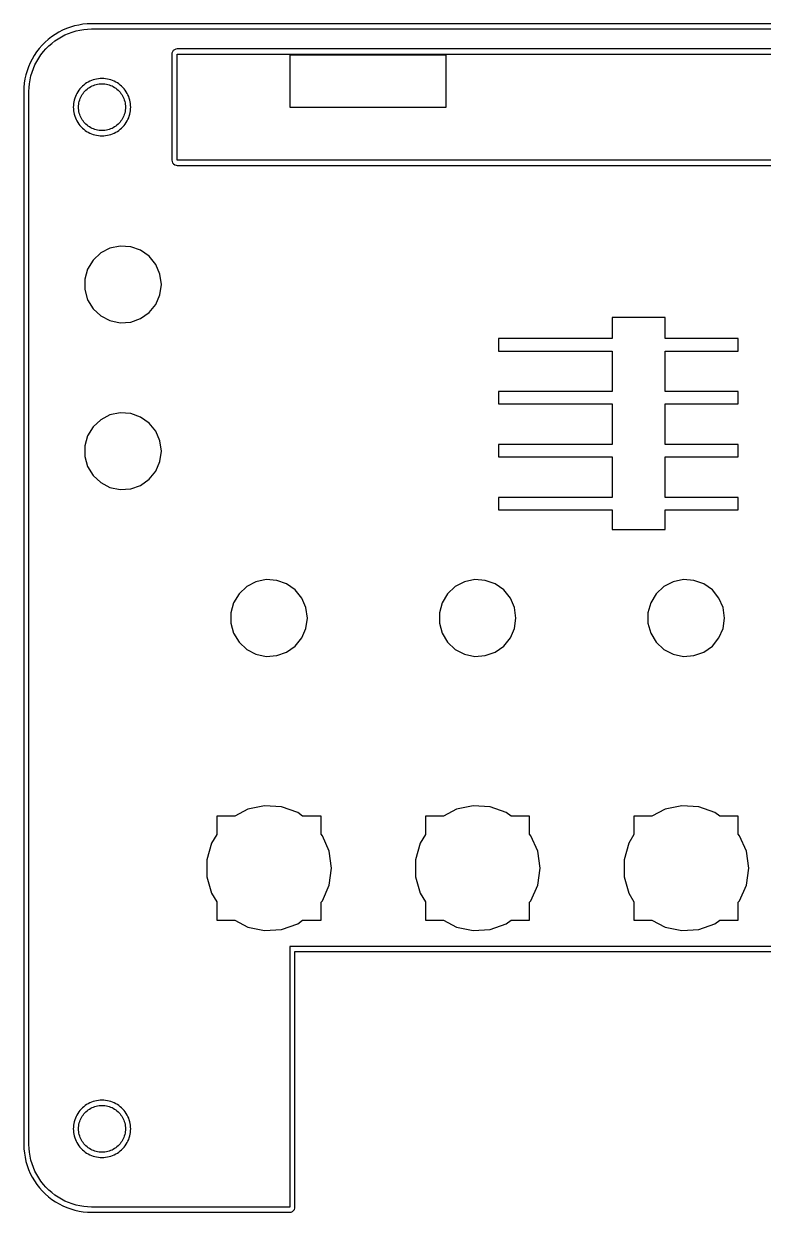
# Model space of a CAD drawing. Header units: metres. Extents: x -42.8 to 27, y -28.5 to 28.5.
# Drawn here: x -42.8 to -7.3, y -28.5 to 28.5 of the extents above; entities that cross this region are included whole.
import ezdxf

# ---------------------------------------------------------------- set-up
doc = ezdxf.new("R2010")
doc.units = ezdxf.units.M

msp = doc.modelspace()

# ---------------------------------------------------------------- linework, layer by layer
for p, q in [((19.5, 28.5), (-39.5079, 28.4999)), ((-41.248, 27.9897), (-41.4166, 27.8746)), ((-41.0725, 28.0941), (-41.248, 27.9897)), ((-40.8908, 28.1872), (-41.0725, 28.0941)), ((-40.9453, 27.8789), (-40.7773, 27.9645)), ((-40.7037, 28.2688), (-40.8908, 28.1872)), ((-40.7773, 27.9645), (-40.6044, 28.0393)), ((-40.5117, 28.3384), (-40.7037, 28.2688)), ((-40.6044, 28.0393), (-40.427, 28.1032)), ((-40.3158, 28.3958), (-40.5117, 28.3384)), ((-40.427, 28.1032), (-40.2461, 28.1557)), ((-40.1167, 28.4408), (-40.3158, 28.3958)), ((-40.2461, 28.1557), (-40.0621, 28.1969)), ((-39.9151, 28.4733), (-40.1167, 28.4408)), ((-40.0621, 28.1969), (-39.876, 28.2263)), ((-39.7119, 28.493), (-39.9151, 28.4733)), ((-39.876, 28.2263), (-39.6884, 28.2441)), ((-39.5079, 28.4999), (-39.7119, 28.493)), ((-39.6884, 28.2441), (-39.5, 28.25)), ((-39.5, 28.25), (19.5, 28.25)), ((-41.8744, 27.469), (-42.0091, 27.3155)), ((-41.7304, 27.6137), (-41.8744, 27.469)), ((-41.5776, 27.7491), (-41.7304, 27.6137)), ((-41.6869, 27.3036), (-41.5536, 27.4369)), ((-41.4166, 27.8746), (-41.5776, 27.7491)), ((-41.5536, 27.4369), (-41.4123, 27.5615)), ((-41.4123, 27.5615), (-41.2634, 27.677)), ((-41.2634, 27.677), (-41.1075, 27.783)), ((-41.1075, 27.783), (-40.9453, 27.8789)), ((-42.3517, 26.8087), (-42.4439, 26.6266)), ((-42.2482, 26.9847), (-42.3517, 26.8087)), ((-42.1338, 27.1539), (-42.2482, 26.9847)), ((-42.0091, 27.3155), (-42.1338, 27.1539)), ((-42.1289, 26.6953), (-42.033, 26.8575)), ((-42.033, 26.8575), (-41.927, 27.0134)), ((-41.927, 27.0134), (-41.8115, 27.1623)), ((-41.8115, 27.1623), (-41.6869, 27.3036)), ((-35.6448, 27.0909), (-35.65, 27.04)), ((-35.65, 27.04), (-35.65, 21.96)), ((-35.622, 27.155), (-35.6448, 27.0909)), ((-35.5827, 27.2106), (-35.622, 27.155)), ((-35.5299, 27.2536), (-35.5827, 27.2106)), ((-35.4674, 27.2807), (-35.5299, 27.2536)), ((-35.4, 27.29), (-35.4674, 27.2807)), ((15.4, 27.29), (-35.4, 27.29)), ((-35.4, 21.96), (-35.4, 27.04)), ((-35.4, 27.04), (15.4, 27.04)), ((-22.5, 27), (-30, 27)), ((-30, 27), (-30, 24.5)), ((-22.5, 24.5), (-22.5, 27)), ((-42.5932, 26.2468), (-42.6497, 26.0506)), ((-42.5245, 26.4391), (-42.5932, 26.2468)), ((-42.4439, 26.6266), (-42.5245, 26.4391)), ((-42.3532, 26.177), (-42.2893, 26.3544)), ((-42.2893, 26.3544), (-42.2145, 26.5273)), ((-42.2145, 26.5273), (-42.1289, 26.6953)), ((-42.6938, 25.8512), (-42.7252, 25.6495)), ((-42.6497, 26.0506), (-42.6938, 25.8512)), ((-42.4763, 25.626), (-42.4469, 25.8121)), ((-42.4469, 25.8121), (-42.4057, 25.9961)), ((-42.4057, 25.9961), (-42.3532, 26.177)), ((-39.7368, 25.6609), (-39.8082, 25.6124)), ((-39.6624, 25.7049), (-39.7368, 25.6609)), ((-39.5854, 25.7441), (-39.6624, 25.7049)), ((-39.5062, 25.7784), (-39.5854, 25.7441)), ((-39.4249, 25.8077), (-39.5062, 25.7784)), ((-39.3419, 25.8318), (-39.4249, 25.8077)), ((-39.2576, 25.8506), (-39.3419, 25.8318)), ((-39.1723, 25.8642), (-39.2576, 25.8506)), ((-39.0863, 25.8723), (-39.1723, 25.8642)), ((-39, 25.875), (-39.0863, 25.8723)), ((-38.9137, 25.8723), (-39, 25.875)), ((-38.8277, 25.8642), (-38.9137, 25.8723)), ((-38.7423, 25.8506), (-38.8277, 25.8642)), ((-38.6581, 25.8318), (-38.7423, 25.8506)), ((-38.5751, 25.8077), (-38.6581, 25.8318)), ((-38.4938, 25.7784), (-38.5751, 25.8077)), ((-38.4146, 25.7441), (-38.4938, 25.7784)), ((-38.3376, 25.7049), (-38.4146, 25.7441)), ((-38.2632, 25.6609), (-38.3376, 25.7049)), ((-38.1918, 25.6124), (-38.2632, 25.6609)), ((-42.744, 25.4462), (-42.75, 25.25)), ((-42.75, 25.25), (-42.7499, -25.2579)), ((-42.7252, 25.6495), (-42.744, 25.4462)), ((-42.5, 25.25), (-42.4941, 25.4384)), ((-42.5, -25.25), (-42.5, 25.25)), ((-42.4941, 25.4384), (-42.4763, 25.626)), ((-40.2441, 25.0854), (-40.2784, 25.0062)), ((-40.2049, 25.1624), (-40.2441, 25.0854)), ((-40.1609, 25.2368), (-40.2049, 25.1624)), ((-40.1124, 25.3082), (-40.1609, 25.2368)), ((-40.0594, 25.3764), (-40.1124, 25.3082)), ((-40.0023, 25.4412), (-40.0594, 25.3764)), ((-39.9412, 25.5023), (-40.0023, 25.4412)), ((-39.9858, 25.0418), (-39.9497, 25.1028)), ((-39.9497, 25.1028), (-39.91, 25.1612)), ((-39.8764, 25.5594), (-39.9412, 25.5023)), ((-39.91, 25.1612), (-39.8667, 25.217)), ((-39.8082, 25.6124), (-39.8764, 25.5594)), ((-39.8667, 25.217), (-39.8199, 25.2701)), ((-39.8199, 25.2701), (-39.7701, 25.3199)), ((-39.7701, 25.3199), (-39.717, 25.3667)), ((-39.717, 25.3667), (-39.6612, 25.41)), ((-39.6612, 25.41), (-39.6028, 25.4497)), ((-39.6028, 25.4497), (-39.5418, 25.4858)), ((-39.5418, 25.4858), (-39.4791, 25.5177)), ((-39.4791, 25.5177), (-39.414, 25.5459)), ((-39.414, 25.5459), (-39.3476, 25.5698)), ((-39.3476, 25.5698), (-39.2797, 25.5896)), ((-39.2797, 25.5896), (-39.2108, 25.6049)), ((-39.2108, 25.6049), (-39.141, 25.616)), ((-39.141, 25.616), (-39.0707, 25.6227)), ((-39.0707, 25.6227), (-39, 25.6249)), ((-39, 25.6249), (-38.9293, 25.6227)), ((-38.9293, 25.6227), (-38.859, 25.616)), ((-38.859, 25.616), (-38.7893, 25.6049)), ((-38.7893, 25.6049), (-38.7202, 25.5895)), ((-38.7202, 25.5895), (-38.6525, 25.5698)), ((-38.6525, 25.5698), (-38.5859, 25.5459)), ((-38.5859, 25.5459), (-38.5209, 25.5177)), ((-38.5209, 25.5177), (-38.4582, 25.4858)), ((-38.4582, 25.4858), (-38.3972, 25.4497)), ((-38.3972, 25.4497), (-38.3388, 25.41)), ((-38.3388, 25.41), (-38.283, 25.3667)), ((-38.283, 25.3667), (-38.2299, 25.3199)), ((-38.2299, 25.3199), (-38.1801, 25.2701)), ((-38.1235, 25.5594), (-38.1918, 25.6124)), ((-38.1801, 25.2701), (-38.1332, 25.217)), ((-38.1332, 25.217), (-38.0899, 25.1612)), ((-38.0587, 25.5023), (-38.1235, 25.5594)), ((-38.0899, 25.1612), (-38.0503, 25.1028)), ((-37.9977, 25.4412), (-38.0587, 25.5023)), ((-38.0503, 25.1028), (-38.0142, 25.0418)), ((-37.9405, 25.3764), (-37.9977, 25.4412)), ((-37.8876, 25.3082), (-37.9405, 25.3764)), ((-37.839, 25.2368), (-37.8876, 25.3082)), ((-37.7951, 25.1624), (-37.839, 25.2368)), ((-37.7559, 25.0854), (-37.7951, 25.1624)), ((-37.7216, 25.0062), (-37.7559, 25.0854)), ((-40.3723, 24.5863), (-40.375, 24.5)), ((-40.3642, 24.6723), (-40.3723, 24.5863)), ((-40.3506, 24.7576), (-40.3642, 24.6723)), ((-40.3318, 24.8419), (-40.3506, 24.7576)), ((-40.3077, 24.9249), (-40.3318, 24.8419)), ((-40.2784, 25.0062), (-40.3077, 24.9249)), ((-40.1249, 24.5), (-40.1227, 24.5707)), ((-40.1227, 24.5707), (-40.116, 24.641)), ((-40.116, 24.641), (-40.1049, 24.7108)), ((-40.1049, 24.7108), (-40.0896, 24.7797)), ((-40.0896, 24.7797), (-40.0698, 24.8476)), ((-40.0698, 24.8476), (-40.0459, 24.914)), ((-40.0459, 24.914), (-40.0177, 24.9791)), ((-40.0177, 24.9791), (-39.9858, 25.0418)), ((-38.0142, 25.0418), (-37.9823, 24.9791)), ((-37.9823, 24.9791), (-37.9541, 24.914)), ((-37.9541, 24.914), (-37.9302, 24.8477)), ((-37.9302, 24.8477), (-37.9104, 24.7796)), ((-37.9104, 24.7796), (-37.8951, 24.7108)), ((-37.8951, 24.7108), (-37.884, 24.641)), ((-37.884, 24.641), (-37.8773, 24.5707)), ((-37.8773, 24.5707), (-37.8751, 24.5)), ((-37.6923, 24.9249), (-37.7216, 25.0062)), ((-37.6682, 24.8419), (-37.6923, 24.9249)), ((-37.6494, 24.7576), (-37.6682, 24.8419)), ((-37.6358, 24.6723), (-37.6494, 24.7576)), ((-37.6277, 24.5863), (-37.6358, 24.6723)), ((-37.625, 24.5), (-37.6277, 24.5863)), ((-40.375, 24.5), (-40.3723, 24.4137)), ((-40.3723, 24.4137), (-40.3642, 24.3277)), ((-40.3642, 24.3277), (-40.3506, 24.2423)), ((-40.3506, 24.2423), (-40.3318, 24.1581)), ((-40.3318, 24.1581), (-40.3077, 24.0751)), ((-40.3077, 24.0751), (-40.2784, 23.9938)), ((-40.2784, 23.9938), (-40.2441, 23.9146)), ((-40.1227, 24.4293), (-40.1249, 24.5)), ((-40.116, 24.359), (-40.1227, 24.4293)), ((-40.1049, 24.2893), (-40.116, 24.359)), ((-40.0895, 24.2202), (-40.1049, 24.2893)), ((-40.0698, 24.1525), (-40.0895, 24.2202)), ((-40.0459, 24.0859), (-40.0698, 24.1525)), ((-40.0177, 24.0209), (-40.0459, 24.0859)), ((-39.9858, 23.9582), (-40.0177, 24.0209)), ((-39.9497, 23.8972), (-39.9858, 23.9582)), ((-38.0142, 23.9582), (-38.0503, 23.8972)), ((-37.9823, 24.0209), (-38.0142, 23.9582)), ((-37.9541, 24.086), (-37.9823, 24.0209)), ((-37.9302, 24.1524), (-37.9541, 24.086)), ((-37.9104, 24.2203), (-37.9302, 24.1524)), ((-37.8951, 24.2892), (-37.9104, 24.2203)), ((-37.884, 24.359), (-37.8951, 24.2892)), ((-37.8773, 24.4293), (-37.884, 24.359)), ((-37.8751, 24.5), (-37.8773, 24.4293)), ((-37.7559, 23.9146), (-37.7216, 23.9938)), ((-37.7216, 23.9938), (-37.6923, 24.0751)), ((-37.6923, 24.0751), (-37.6682, 24.1581)), ((-37.6682, 24.1581), (-37.6494, 24.2423)), ((-37.6494, 24.2423), (-37.6358, 24.3277)), ((-37.6358, 24.3277), (-37.6277, 24.4137)), ((-37.6277, 24.4137), (-37.625, 24.5)), ((-30, 24.5), (-22.5, 24.5)), ((-40.2441, 23.9146), (-40.2049, 23.8376)), ((-40.2049, 23.8376), (-40.1609, 23.7632)), ((-40.1609, 23.7632), (-40.1124, 23.6918)), ((-40.1124, 23.6918), (-40.0594, 23.6235)), ((-40.0594, 23.6235), (-40.0023, 23.5587)), ((-40.0023, 23.5587), (-39.9412, 23.4977)), ((-39.91, 23.8388), (-39.9497, 23.8972)), ((-39.9412, 23.4977), (-39.8764, 23.4405)), ((-39.8667, 23.783), (-39.91, 23.8388)), ((-39.8764, 23.4405), (-39.8082, 23.3876)), ((-39.8199, 23.7299), (-39.8667, 23.783)), ((-39.7701, 23.6801), (-39.8199, 23.7299)), ((-39.8082, 23.3876), (-39.7368, 23.339)), ((-39.717, 23.6332), (-39.7701, 23.6801)), ((-39.6612, 23.5899), (-39.717, 23.6332)), ((-39.6028, 23.5503), (-39.6612, 23.5899)), ((-39.5418, 23.5142), (-39.6028, 23.5503)), ((-39.4791, 23.4823), (-39.5418, 23.5142)), ((-39.414, 23.4541), (-39.4791, 23.4823)), ((-39.3477, 23.4302), (-39.414, 23.4541)), ((-39.2796, 23.4104), (-39.3477, 23.4302)), ((-39.2108, 23.3951), (-39.2796, 23.4104)), ((-39.141, 23.384), (-39.2108, 23.3951)), ((-39.0707, 23.3773), (-39.141, 23.384)), ((-39, 23.3751), (-39.0707, 23.3773)), ((-38.9293, 23.3773), (-39, 23.3751)), ((-38.859, 23.384), (-38.9293, 23.3773)), ((-38.7892, 23.3951), (-38.859, 23.384)), ((-38.7203, 23.4104), (-38.7892, 23.3951)), ((-38.6524, 23.4302), (-38.7203, 23.4104)), ((-38.586, 23.4541), (-38.6524, 23.4302)), ((-38.5209, 23.4823), (-38.586, 23.4541)), ((-38.4582, 23.5142), (-38.5209, 23.4823)), ((-38.3972, 23.5503), (-38.4582, 23.5142)), ((-38.3388, 23.5899), (-38.3972, 23.5503)), ((-38.283, 23.6332), (-38.3388, 23.5899)), ((-38.2299, 23.6801), (-38.283, 23.6332)), ((-38.2632, 23.339), (-38.1918, 23.3876)), ((-38.1801, 23.7299), (-38.2299, 23.6801)), ((-38.1918, 23.3876), (-38.1235, 23.4405)), ((-38.1332, 23.783), (-38.1801, 23.7299)), ((-38.0899, 23.8388), (-38.1332, 23.783)), ((-38.1235, 23.4405), (-38.0587, 23.4977)), ((-38.0503, 23.8972), (-38.0899, 23.8388)), ((-38.0587, 23.4977), (-37.9977, 23.5587)), ((-37.9977, 23.5587), (-37.9405, 23.6235)), ((-37.9405, 23.6235), (-37.8876, 23.6918)), ((-37.8876, 23.6918), (-37.839, 23.7632)), ((-37.839, 23.7632), (-37.7951, 23.8376)), ((-37.7951, 23.8376), (-37.7559, 23.9146)), ((-39.7368, 23.339), (-39.6624, 23.2951)), ((-39.6624, 23.2951), (-39.5854, 23.2559)), ((-39.5854, 23.2559), (-39.5062, 23.2216)), ((-39.5062, 23.2216), (-39.4249, 23.1923)), ((-39.4249, 23.1923), (-39.3419, 23.1682)), ((-39.3419, 23.1682), (-39.2576, 23.1494)), ((-39.2576, 23.1494), (-39.1723, 23.1358)), ((-39.1723, 23.1358), (-39.0863, 23.1277)), ((-39.0863, 23.1277), (-39, 23.125)), ((-39, 23.125), (-38.9137, 23.1277)), ((-38.9137, 23.1277), (-38.8277, 23.1358)), ((-38.8277, 23.1358), (-38.7423, 23.1494)), ((-38.7423, 23.1494), (-38.6581, 23.1682)), ((-38.6581, 23.1682), (-38.5751, 23.1923)), ((-38.5751, 23.1923), (-38.4938, 23.2216)), ((-38.4938, 23.2216), (-38.4146, 23.2559)), ((-38.4146, 23.2559), (-38.3376, 23.2951)), ((-38.3376, 23.2951), (-38.2632, 23.339)), ((-35.65, 21.96), (-35.6407, 21.8925)), ((-35.6407, 21.8925), (-35.6136, 21.8301)), ((-35.6136, 21.8301), (-35.5706, 21.7773)), ((-35.5706, 21.7773), (-35.515, 21.738)), ((-35.515, 21.738), (-35.4509, 21.7152)), ((-35.4509, 21.7152), (-35.4, 21.71)), ((15.4, 21.96), (-35.4, 21.96)), ((-35.4, 21.71), (15.4, 21.71)), ((-38.6178, 17.7385), (-39.064, 17.5073)), ((-38.1259, 17.8407), (-38.6178, 17.7385)), ((-37.6246, 17.8064), (-38.1259, 17.8407)), ((-37.1512, 17.6381), (-37.6246, 17.8064)), ((-39.4312, 17.1644), (-39.6922, 16.735)), ((-39.064, 17.5073), (-39.4312, 17.1644)), ((-36.7407, 17.3484), (-37.1512, 17.6381)), ((-36.4236, 16.9586), (-36.7407, 17.3484)), ((-39.6922, 16.735), (-39.8278, 16.2512)), ((-36.2234, 16.4978), (-36.4236, 16.9586)), ((-39.8278, 16.2512), (-39.8278, 15.7488)), ((-36.155, 16), (-36.2234, 16.4978)), ((-36.2234, 15.5022), (-36.155, 16)), ((-39.8278, 15.7488), (-39.6922, 15.2649)), ((-36.4236, 15.0414), (-36.2234, 15.5022)), ((-39.6922, 15.2649), (-39.4312, 14.8356)), ((-39.4312, 14.8356), (-39.064, 14.4927)), ((-36.7407, 14.6516), (-36.4236, 15.0414)), ((-39.064, 14.4927), (-38.6178, 14.2615)), ((-38.6178, 14.2615), (-38.1259, 14.1593)), ((-37.6246, 14.1936), (-37.1512, 14.3618)), ((-37.1512, 14.3618), (-36.7407, 14.6516)), ((-12, 14.41), (-14.54, 14.41)), ((-14.54, 14.41), (-14.54, 13.405)), ((-12, 13.405), (-12, 14.41)), ((-38.1259, 14.1593), (-37.6246, 14.1936)), ((-14.54, 13.405), (-20, 13.405)), ((-20, 13.405), (-20, 12.805)), ((-8.5, 13.405), (-12, 13.405)), ((-8.5, 12.805), (-8.5, 13.405)), ((-20, 12.805), (-14.54, 12.805)), ((-14.54, 12.805), (-14.54, 10.865)), ((-12, 10.865), (-12, 12.805)), ((-12, 12.805), (-8.5, 12.805)), ((-14.54, 10.865), (-20, 10.865)), ((-20, 10.865), (-20, 10.265)), ((-8.5, 10.865), (-12, 10.865)), ((-8.5, 10.265), (-8.5, 10.865)), ((-20, 10.265), (-14.54, 10.265)), ((-14.54, 10.265), (-14.54, 8.325)), ((-12, 8.325), (-12, 10.265)), ((-12, 10.265), (-8.5, 10.265)), ((-38.6178, 9.73846), (-39.064, 9.50731)), ((-38.1259, 9.8407), (-38.6178, 9.73846)), ((-37.6246, 9.8064), (-38.1259, 9.8407)), ((-37.1512, 9.63814), (-37.6246, 9.8064)), ((-39.4312, 9.16435), (-39.6922, 8.73505)), ((-39.064, 9.50731), (-39.4312, 9.16435)), ((-36.7407, 9.34839), (-37.1512, 9.63814)), ((-36.4236, 8.95862), (-36.7407, 9.34839)), ((-39.6922, 8.73505), (-39.8278, 8.25122)), ((-36.2234, 8.49777), (-36.4236, 8.95862)), ((-39.8278, 8.25122), (-39.8278, 7.74876)), ((-36.155, 8), (-36.2234, 8.49777)), ((-36.2234, 7.50221), (-36.155, 8)), ((-14.54, 8.325), (-20, 8.325)), ((-20, 8.325), (-20, 7.72499)), ((-8.5, 8.325), (-12, 8.325)), ((-8.5, 7.72499), (-8.5, 8.325)), ((-39.8278, 7.74876), (-39.6922, 7.26494)), ((-36.4236, 7.04137), (-36.2234, 7.50221)), ((-20, 7.72499), (-14.54, 7.72499)), ((-14.54, 7.72499), (-14.54, 5.78499)), ((-12, 5.78499), (-12, 7.72499)), ((-12, 7.72499), (-8.5, 7.72499)), ((-39.6922, 7.26494), (-39.4312, 6.83563)), ((-36.7407, 6.6516), (-36.4236, 7.04137)), ((-39.4312, 6.83563), (-39.064, 6.49269)), ((-39.064, 6.49269), (-38.6178, 6.26152)), ((-37.6246, 6.19359), (-37.1512, 6.36185)), ((-37.1512, 6.36185), (-36.7407, 6.6516)), ((-38.6178, 6.26152), (-38.1259, 6.1593)), ((-38.1259, 6.1593), (-37.6246, 6.19359)), ((-14.54, 5.78499), (-20, 5.78499)), ((-20, 5.78499), (-20, 5.185)), ((-8.5, 5.78499), (-12, 5.78499)), ((-8.5, 5.185), (-8.5, 5.78499)), ((-20, 5.185), (-14.54, 5.185)), ((-14.54, 5.185), (-14.54, 4.25)), ((-12, 5.185), (-8.5, 5.185)), ((-12, 4.25), (-12, 5.185)), ((-14.54, 4.25), (-12, 4.25)), ((-31.6178, 1.73846), (-32.064, 1.50731)), ((-31.1259, 1.8407), (-31.6178, 1.73846)), ((-30.6246, 1.8064), (-31.1259, 1.8407)), ((-30.1512, 1.63814), (-30.6246, 1.8064)), ((-21.6178, 1.73846), (-22.064, 1.50731)), ((-21.1259, 1.8407), (-21.6178, 1.73846)), ((-20.6246, 1.8064), (-21.1259, 1.8407)), ((-20.1512, 1.63814), (-20.6246, 1.8064)), ((-11.6178, 1.73846), (-12.064, 1.50731)), ((-11.1259, 1.8407), (-11.6178, 1.73846)), ((-10.6246, 1.8064), (-11.1259, 1.8407)), ((-10.1512, 1.63814), (-10.6246, 1.8064)), ((-32.4312, 1.16435), (-32.6922, 0.73505)), ((-32.064, 1.50731), (-32.4312, 1.16435)), ((-29.7407, 1.34839), (-30.1512, 1.63814)), ((-29.4236, 0.95862), (-29.7407, 1.34839)), ((-22.4312, 1.16435), (-22.6922, 0.73505)), ((-22.064, 1.50731), (-22.4312, 1.16435)), ((-19.7407, 1.34839), (-20.1512, 1.63814)), ((-19.4236, 0.95862), (-19.7407, 1.34839)), ((-12.4312, 1.16435), (-12.6922, 0.73505)), ((-12.064, 1.50731), (-12.4312, 1.16435)), ((-9.74068, 1.34839), (-10.1512, 1.63814)), ((-9.42358, 0.95862), (-9.74068, 1.34839)), ((-32.6922, 0.73505), (-32.8278, 0.25122)), ((-29.2234, 0.49777), (-29.4236, 0.95862)), ((-22.6922, 0.73505), (-22.8278, 0.25122)), ((-19.2234, 0.49777), (-19.4236, 0.95862)), ((-12.6922, 0.73505), (-12.8278, 0.25122)), ((-9.2234, 0.49777), (-9.42358, 0.95862)), ((-32.8278, 0.25122), (-32.8278, -0.25122)), ((-29.155, 0), (-29.2234, 0.49777)), ((-29.2234, -0.49777), (-29.155, 0)), ((-22.8278, 0.25122), (-22.8278, -0.25122)), ((-19.155, 0), (-19.2234, 0.49777)), ((-19.2234, -0.49777), (-19.155, 0)), ((-12.8278, 0.25122), (-12.8278, -0.25122)), ((-9.155, 0), (-9.2234, 0.49777)), ((-9.2234, -0.49777), (-9.155, 0)), ((-32.8278, -0.25122), (-32.6922, -0.73505)), ((-29.4236, -0.95862), (-29.2234, -0.49777)), ((-22.8278, -0.25122), (-22.6922, -0.73505)), ((-19.4236, -0.95862), (-19.2234, -0.49777)), ((-12.8278, -0.25122), (-12.6922, -0.73505)), ((-9.42358, -0.95862), (-9.2234, -0.49777)), ((-32.6922, -0.73505), (-32.4312, -1.16435)), ((-29.7407, -1.34839), (-29.4236, -0.95862)), ((-22.6922, -0.73505), (-22.4312, -1.16435)), ((-19.7407, -1.34839), (-19.4236, -0.95862)), ((-12.6922, -0.73505), (-12.4312, -1.16435)), ((-9.74068, -1.34839), (-9.42358, -0.95862)), ((-32.4312, -1.16435), (-32.064, -1.50731)), ((-32.064, -1.50731), (-31.6178, -1.73846)), ((-30.6246, -1.8064), (-30.1512, -1.63814)), ((-30.1512, -1.63814), (-29.7407, -1.34839)), ((-22.4312, -1.16435), (-22.064, -1.50731)), ((-22.064, -1.50731), (-21.6178, -1.73846)), ((-20.6246, -1.8064), (-20.1512, -1.63814)), ((-20.1512, -1.63814), (-19.7407, -1.34839)), ((-12.4312, -1.16435), (-12.064, -1.50731)), ((-12.064, -1.50731), (-11.6178, -1.73846)), ((-10.6246, -1.8064), (-10.1512, -1.63814)), ((-10.1512, -1.63814), (-9.74068, -1.34839)), ((-31.6178, -1.73846), (-31.1259, -1.8407)), ((-31.1259, -1.8407), (-30.6246, -1.8064)), ((-21.6178, -1.73846), (-21.1259, -1.8407)), ((-21.1259, -1.8407), (-20.6246, -1.8064)), ((-11.6178, -1.73846), (-11.1259, -1.8407)), ((-11.1259, -1.8407), (-10.6246, -1.8064)), ((-31.2047, -9.00699), (-32.0046, -9.1732)), ((-30.3896, -9.06274), (-31.2047, -9.00699)), ((-29.6198, -9.33633), (-30.3896, -9.06274)), ((-21.2047, -9.00699), (-22.0046, -9.1732)), ((-20.3896, -9.06274), (-21.2047, -9.00699)), ((-19.6198, -9.33633), (-20.3896, -9.06274)), ((-11.2047, -9.00699), (-12.0046, -9.1732)), ((-10.3896, -9.06274), (-11.2047, -9.00699)), ((-9.6198, -9.33633), (-10.3896, -9.06274)), ((-32.6353, -9.5), (-33.5, -9.5)), ((-33.5, -9.5), (-33.5, -10.391)), ((-32.0046, -9.1732), (-32.6353, -9.5)), ((-29.3879, -9.5), (-29.6198, -9.33633)), ((-28.5, -9.5), (-29.3879, -9.5)), ((-28.5, -10.3635), (-28.5, -9.5)), ((-22.6353, -9.5), (-23.5, -9.5)), ((-23.5, -9.5), (-23.5, -10.391)), ((-22.0046, -9.1732), (-22.6353, -9.5)), ((-19.3879, -9.5), (-19.6198, -9.33633)), ((-18.5, -9.5), (-19.3879, -9.5)), ((-18.5, -10.3635), (-18.5, -9.5)), ((-12.6353, -9.5), (-13.5, -9.5)), ((-13.5, -9.5), (-13.5, -10.391)), ((-12.0046, -9.1732), (-12.6353, -9.5)), ((-9.38794, -9.5), (-9.6198, -9.33633)), ((-8.5, -9.5), (-9.38794, -9.5)), ((-8.5, -10.3635), (-8.5, -9.5)), ((-33.7516, -10.8048), (-33.972, -11.5915)), ((-33.5, -10.391), (-33.7516, -10.8048)), ((-28.4367, -10.4412), (-28.5, -10.3635)), ((-28.1112, -11.1906), (-28.4367, -10.4412)), ((-23.7516, -10.8048), (-23.972, -11.5915)), ((-23.5, -10.391), (-23.7516, -10.8048)), ((-18.4367, -10.4412), (-18.5, -10.3635)), ((-18.1112, -11.1906), (-18.4367, -10.4412)), ((-13.7516, -10.8048), (-13.972, -11.5915)), ((-13.5, -10.391), (-13.7516, -10.8048)), ((-8.43674, -10.4412), (-8.5, -10.3635)), ((-8.11124, -11.1906), (-8.43674, -10.4412)), ((-28, -12), (-28.1112, -11.1906)), ((-18, -12), (-18.1112, -11.1906)), ((-8, -12), (-8.11124, -11.1906)), ((-33.972, -11.5915), (-33.972, -12.4085)), ((-23.972, -11.5915), (-23.972, -12.4085)), ((-13.972, -11.5915), (-13.972, -12.4085)), ((-33.972, -12.4085), (-33.7516, -13.1952)), ((-28.1112, -12.8094), (-28, -12)), ((-23.972, -12.4085), (-23.7516, -13.1952)), ((-18.1112, -12.8094), (-18, -12)), ((-13.972, -12.4085), (-13.7516, -13.1952)), ((-8.11124, -12.8094), (-8, -12)), ((-28.4367, -13.5587), (-28.1112, -12.8094)), ((-18.4367, -13.5587), (-18.1112, -12.8094)), ((-8.43674, -13.5587), (-8.11124, -12.8094)), ((-33.7516, -13.1952), (-33.5, -13.609)), ((-33.5, -13.609), (-33.5, -14.5)), ((-28.5, -13.6365), (-28.4367, -13.5587)), ((-28.5, -14.5), (-28.5, -13.6365)), ((-23.7516, -13.1952), (-23.5, -13.609)), ((-23.5, -13.609), (-23.5, -14.5)), ((-18.5, -13.6365), (-18.4367, -13.5587)), ((-18.5, -14.5), (-18.5, -13.6365)), ((-13.7516, -13.1952), (-13.5, -13.609)), ((-13.5, -13.609), (-13.5, -14.5)), ((-8.5, -13.6365), (-8.43674, -13.5587)), ((-8.5, -14.5), (-8.5, -13.6365)), ((-33.5, -14.5), (-32.6353, -14.5)), ((-32.6353, -14.5), (-32.0046, -14.8268)), ((-30.3896, -14.9372), (-29.6198, -14.6637)), ((-29.6198, -14.6637), (-29.388, -14.5)), ((-29.388, -14.5), (-28.5, -14.5)), ((-23.5, -14.5), (-22.6353, -14.5)), ((-22.6353, -14.5), (-22.0046, -14.8268)), ((-20.3896, -14.9372), (-19.6198, -14.6637)), ((-19.6198, -14.6637), (-19.388, -14.5)), ((-19.388, -14.5), (-18.5, -14.5)), ((-13.5, -14.5), (-12.6353, -14.5)), ((-12.6353, -14.5), (-12.0046, -14.8268)), ((-10.3896, -14.9372), (-9.6198, -14.6637)), ((-9.6198, -14.6637), (-9.38795, -14.5)), ((-9.38795, -14.5), (-8.5, -14.5)), ((-32.0046, -14.8268), (-31.2047, -14.993)), ((-31.2047, -14.993), (-30.3896, -14.9372)), ((-22.0046, -14.8268), (-21.2047, -14.993)), ((-21.2047, -14.993), (-20.3896, -14.9372)), ((-12.0046, -14.8268), (-11.2047, -14.993)), ((-11.2047, -14.993), (-10.3896, -14.9372)), ((-1, -15.75), (-30, -15.75)), ((-30, -15.75), (-30, -28.25)), ((-29.75, -28.25), (-29.75, -16)), ((-29.75, -16), (-1.25, -16)), ((-39.7368, -23.339), (-39.8082, -23.3876)), ((-39.6624, -23.2951), (-39.7368, -23.339)), ((-39.5854, -23.2559), (-39.6624, -23.2951)), ((-39.5062, -23.2216), (-39.5854, -23.2559)), ((-39.4249, -23.1923), (-39.5062, -23.2216)), ((-39.3419, -23.1682), (-39.4249, -23.1923)), ((-39.2576, -23.1494), (-39.3419, -23.1682)), ((-39.1723, -23.1358), (-39.2576, -23.1494)), ((-39.0863, -23.1277), (-39.1723, -23.1358)), ((-39, -23.125), (-39.0863, -23.1277)), ((-38.9137, -23.1277), (-39, -23.125)), ((-38.8277, -23.1358), (-38.9137, -23.1277)), ((-38.7423, -23.1494), (-38.8277, -23.1358)), ((-38.6581, -23.1682), (-38.7423, -23.1494)), ((-38.5751, -23.1923), (-38.6581, -23.1682)), ((-38.4938, -23.2216), (-38.5751, -23.1923)), ((-38.4146, -23.2559), (-38.4938, -23.2216)), ((-38.3376, -23.2951), (-38.4146, -23.2559)), ((-38.2632, -23.339), (-38.3376, -23.2951)), ((-38.1918, -23.3876), (-38.2632, -23.339)), ((-40.2441, -23.9146), (-40.2784, -23.9938)), ((-40.2049, -23.8376), (-40.2441, -23.9146)), ((-40.1609, -23.7632), (-40.2049, -23.8376)), ((-40.1124, -23.6918), (-40.1609, -23.7632)), ((-40.0594, -23.6235), (-40.1124, -23.6918)), ((-40.0023, -23.5587), (-40.0594, -23.6235)), ((-39.9412, -23.4977), (-40.0023, -23.5587)), ((-39.9858, -23.9582), (-39.9497, -23.8972)), ((-39.9497, -23.8972), (-39.91, -23.8388)), ((-39.8764, -23.4405), (-39.9412, -23.4977)), ((-39.91, -23.8388), (-39.8667, -23.783)), ((-39.8082, -23.3876), (-39.8764, -23.4405)), ((-39.8667, -23.783), (-39.8199, -23.7299)), ((-39.8199, -23.7299), (-39.7701, -23.6801)), ((-39.7701, -23.6801), (-39.717, -23.6332)), ((-39.717, -23.6332), (-39.6612, -23.5899)), ((-39.6612, -23.5899), (-39.6028, -23.5503)), ((-39.6028, -23.5503), (-39.5418, -23.5142)), ((-39.5418, -23.5142), (-39.4791, -23.4823)), ((-39.4791, -23.4823), (-39.414, -23.4541)), ((-39.414, -23.4541), (-39.3477, -23.4302)), ((-39.3477, -23.4302), (-39.2796, -23.4104)), ((-39.2796, -23.4104), (-39.2108, -23.3951)), ((-39.2108, -23.3951), (-39.141, -23.384)), ((-39.141, -23.384), (-39.0707, -23.3773)), ((-39.0707, -23.3773), (-39, -23.3751)), ((-39, -23.3751), (-38.9293, -23.3773)), ((-38.9293, -23.3773), (-38.859, -23.384)), ((-38.859, -23.384), (-38.7892, -23.3951)), ((-38.7892, -23.3951), (-38.7203, -23.4104)), ((-38.7203, -23.4104), (-38.6524, -23.4302)), ((-38.6524, -23.4302), (-38.586, -23.4541)), ((-38.586, -23.4541), (-38.5209, -23.4823)), ((-38.5209, -23.4823), (-38.4582, -23.5142)), ((-38.4582, -23.5142), (-38.3972, -23.5503)), ((-38.3972, -23.5503), (-38.3388, -23.5899)), ((-38.3388, -23.5899), (-38.283, -23.6332)), ((-38.283, -23.6332), (-38.2299, -23.6801)), ((-38.2299, -23.6801), (-38.1801, -23.7299)), ((-38.1235, -23.4405), (-38.1918, -23.3876)), ((-38.1801, -23.7299), (-38.1332, -23.783)), ((-38.1332, -23.783), (-38.0899, -23.8388)), ((-38.0587, -23.4977), (-38.1235, -23.4405)), ((-38.0899, -23.8388), (-38.0503, -23.8972)), ((-37.9977, -23.5587), (-38.0587, -23.4977)), ((-38.0503, -23.8972), (-38.0142, -23.9582)), ((-37.9405, -23.6235), (-37.9977, -23.5587)), ((-37.8876, -23.6918), (-37.9405, -23.6235)), ((-37.839, -23.7632), (-37.8876, -23.6918)), ((-37.7951, -23.8376), (-37.839, -23.7632)), ((-37.7559, -23.9146), (-37.7951, -23.8376)), ((-37.7216, -23.9938), (-37.7559, -23.9146)), ((-40.3723, -24.4137), (-40.375, -24.5)), ((-40.375, -24.5), (-40.3723, -24.5863)), ((-40.3642, -24.3277), (-40.3723, -24.4137)), ((-40.3506, -24.2423), (-40.3642, -24.3277)), ((-40.3318, -24.1581), (-40.3506, -24.2423)), ((-40.3077, -24.0751), (-40.3318, -24.1581)), ((-40.2784, -23.9938), (-40.3077, -24.0751)), ((-40.1249, -24.5), (-40.1227, -24.4293)), ((-40.1227, -24.5707), (-40.1249, -24.5)), ((-40.1227, -24.4293), (-40.116, -24.359)), ((-40.116, -24.359), (-40.1049, -24.2893)), ((-40.1049, -24.2893), (-40.0895, -24.2202)), ((-40.0895, -24.2202), (-40.0698, -24.1525)), ((-40.0698, -24.1525), (-40.0459, -24.0859)), ((-40.0459, -24.0859), (-40.0177, -24.0209)), ((-40.0177, -24.0209), (-39.9858, -23.9582)), ((-38.0142, -23.9582), (-37.9823, -24.0209)), ((-37.9823, -24.0209), (-37.9541, -24.086)), ((-37.9541, -24.086), (-37.9302, -24.1524)), ((-37.9302, -24.1524), (-37.9104, -24.2203)), ((-37.9104, -24.2203), (-37.8951, -24.2892)), ((-37.8951, -24.2892), (-37.884, -24.359)), ((-37.884, -24.359), (-37.8773, -24.4293)), ((-37.8773, -24.4293), (-37.8751, -24.5)), ((-37.8751, -24.5), (-37.8773, -24.5707)), ((-37.6923, -24.0751), (-37.7216, -23.9938)), ((-37.6682, -24.1581), (-37.6923, -24.0751)), ((-37.6494, -24.2423), (-37.6682, -24.1581)), ((-37.6358, -24.3277), (-37.6494, -24.2423)), ((-37.6277, -24.4137), (-37.6358, -24.3277)), ((-37.625, -24.5), (-37.6277, -24.4137)), ((-37.6277, -24.5863), (-37.625, -24.5)), ((-40.3723, -24.5863), (-40.3642, -24.6723)), ((-40.3642, -24.6723), (-40.3506, -24.7576)), ((-40.3506, -24.7576), (-40.3318, -24.8419)), ((-40.3318, -24.8419), (-40.3077, -24.9249)), ((-40.3077, -24.9249), (-40.2784, -25.0062)), ((-40.2784, -25.0062), (-40.2441, -25.0854)), ((-40.116, -24.641), (-40.1227, -24.5707)), ((-40.1049, -24.7108), (-40.116, -24.641)), ((-40.0896, -24.7797), (-40.1049, -24.7108)), ((-40.0698, -24.8476), (-40.0896, -24.7797)), ((-40.0459, -24.914), (-40.0698, -24.8476)), ((-40.0177, -24.9791), (-40.0459, -24.914)), ((-39.9858, -25.0418), (-40.0177, -24.9791)), ((-39.9497, -25.1028), (-39.9858, -25.0418)), ((-38.0142, -25.0418), (-38.0503, -25.1028)), ((-37.9823, -24.9791), (-38.0142, -25.0418)), ((-37.9541, -24.914), (-37.9823, -24.9791)), ((-37.9302, -24.8477), (-37.9541, -24.914)), ((-37.9104, -24.7796), (-37.9302, -24.8477)), ((-37.8951, -24.7108), (-37.9104, -24.7796)), ((-37.884, -24.641), (-37.8951, -24.7108)), ((-37.8773, -24.5707), (-37.884, -24.641)), ((-37.7559, -25.0854), (-37.7216, -25.0062)), ((-37.7216, -25.0062), (-37.6923, -24.9249)), ((-37.6923, -24.9249), (-37.6682, -24.8419)), ((-37.6682, -24.8419), (-37.6494, -24.7576)), ((-37.6494, -24.7576), (-37.6358, -24.6723)), ((-37.6358, -24.6723), (-37.6277, -24.5863)), ((-42.7499, -25.2579), (-42.743, -25.4619)), ((-42.743, -25.4619), (-42.7233, -25.6651)), ((-42.4941, -25.4384), (-42.5, -25.25)), ((-42.4763, -25.626), (-42.4941, -25.4384)), ((-42.4469, -25.8121), (-42.4763, -25.626)), ((-40.2441, -25.0854), (-40.2049, -25.1624)), ((-40.2049, -25.1624), (-40.1609, -25.2368)), ((-40.1609, -25.2368), (-40.1124, -25.3082)), ((-40.1124, -25.3082), (-40.0594, -25.3764)), ((-40.0594, -25.3764), (-40.0023, -25.4412)), ((-40.0023, -25.4412), (-39.9412, -25.5023)), ((-39.91, -25.1612), (-39.9497, -25.1028)), ((-39.9412, -25.5023), (-39.8764, -25.5594)), ((-39.8667, -25.217), (-39.91, -25.1612)), ((-39.8764, -25.5594), (-39.8082, -25.6124)), ((-39.8199, -25.2701), (-39.8667, -25.217)), ((-39.7701, -25.3199), (-39.8199, -25.2701)), ((-39.8082, -25.6124), (-39.7368, -25.6609)), ((-39.717, -25.3667), (-39.7701, -25.3199)), ((-39.6612, -25.41), (-39.717, -25.3667)), ((-39.6028, -25.4497), (-39.6612, -25.41)), ((-39.5418, -25.4858), (-39.6028, -25.4497)), ((-39.4791, -25.5177), (-39.5418, -25.4858)), ((-39.414, -25.5459), (-39.4791, -25.5177)), ((-39.3476, -25.5698), (-39.414, -25.5459)), ((-39.2797, -25.5896), (-39.3476, -25.5698)), ((-39.2108, -25.6049), (-39.2797, -25.5896)), ((-39.141, -25.616), (-39.2108, -25.6049)), ((-39.0707, -25.6227), (-39.141, -25.616)), ((-39, -25.6249), (-39.0707, -25.6227)), ((-38.9293, -25.6227), (-39, -25.6249)), ((-38.859, -25.616), (-38.9293, -25.6227)), ((-38.7893, -25.6049), (-38.859, -25.616)), ((-38.7202, -25.5895), (-38.7893, -25.6049)), ((-38.6525, -25.5698), (-38.7202, -25.5895)), ((-38.5859, -25.5459), (-38.6525, -25.5698)), ((-38.5209, -25.5177), (-38.5859, -25.5459)), ((-38.4582, -25.4858), (-38.5209, -25.5177)), ((-38.3972, -25.4497), (-38.4582, -25.4858)), ((-38.3388, -25.41), (-38.3972, -25.4497)), ((-38.283, -25.3667), (-38.3388, -25.41)), ((-38.2299, -25.3199), (-38.283, -25.3667)), ((-38.2632, -25.6609), (-38.1918, -25.6124)), ((-38.1801, -25.2701), (-38.2299, -25.3199)), ((-38.1918, -25.6124), (-38.1235, -25.5594)), ((-38.1332, -25.217), (-38.1801, -25.2701)), ((-38.0899, -25.1612), (-38.1332, -25.217)), ((-38.1235, -25.5594), (-38.0587, -25.5023)), ((-38.0503, -25.1028), (-38.0899, -25.1612)), ((-38.0587, -25.5023), (-37.9977, -25.4412)), ((-37.9977, -25.4412), (-37.9405, -25.3764)), ((-37.9405, -25.3764), (-37.8876, -25.3082)), ((-37.8876, -25.3082), (-37.839, -25.2368)), ((-37.839, -25.2368), (-37.7951, -25.1624)), ((-37.7951, -25.1624), (-37.7559, -25.0854)), ((-42.7233, -25.6651), (-42.6908, -25.8667)), ((-42.6908, -25.8667), (-42.6458, -26.0658)), ((-42.6458, -26.0658), (-42.5884, -26.2617)), ((-42.4057, -25.9961), (-42.4469, -25.8121)), ((-42.3532, -26.177), (-42.4057, -25.9961)), ((-42.2893, -26.3544), (-42.3532, -26.177)), ((-39.7368, -25.6609), (-39.6624, -25.7049)), ((-39.6624, -25.7049), (-39.5854, -25.7441)), ((-39.5854, -25.7441), (-39.5062, -25.7784)), ((-39.5062, -25.7784), (-39.4249, -25.8077)), ((-39.4249, -25.8077), (-39.3419, -25.8318)), ((-39.3419, -25.8318), (-39.2576, -25.8506)), ((-39.2576, -25.8506), (-39.1723, -25.8642)), ((-39.1723, -25.8642), (-39.0863, -25.8723)), ((-39.0863, -25.8723), (-39, -25.875)), ((-39, -25.875), (-38.9137, -25.8723)), ((-38.9137, -25.8723), (-38.8277, -25.8642)), ((-38.8277, -25.8642), (-38.7423, -25.8506)), ((-38.7423, -25.8506), (-38.6581, -25.8318)), ((-38.6581, -25.8318), (-38.5751, -25.8077)), ((-38.5751, -25.8077), (-38.4938, -25.7784)), ((-38.4938, -25.7784), (-38.4146, -25.7441)), ((-38.4146, -25.7441), (-38.3376, -25.7049)), ((-38.3376, -25.7049), (-38.2632, -25.6609)), ((-42.5884, -26.2617), (-42.5188, -26.4537)), ((-42.5188, -26.4537), (-42.4372, -26.6408)), ((-42.4372, -26.6408), (-42.3441, -26.8225)), ((-42.2145, -26.5273), (-42.2893, -26.3544)), ((-42.1289, -26.6953), (-42.2145, -26.5273)), ((-42.033, -26.8575), (-42.1289, -26.6953)), ((-42.3441, -26.8225), (-42.2397, -26.998)), ((-42.2397, -26.998), (-42.1246, -27.1666)), ((-42.1246, -27.1666), (-41.9991, -27.3276)), ((-41.927, -27.0134), (-42.033, -26.8575)), ((-41.9991, -27.3276), (-41.8637, -27.4804)), ((-41.8115, -27.1623), (-41.927, -27.0134)), ((-41.6869, -27.3036), (-41.8115, -27.1623)), ((-41.5536, -27.4369), (-41.6869, -27.3036)), ((-41.8637, -27.4804), (-41.719, -27.6244)), ((-41.719, -27.6244), (-41.5655, -27.7591)), ((-41.5655, -27.7591), (-41.4039, -27.8838)), ((-41.4123, -27.5615), (-41.5536, -27.4369)), ((-41.2634, -27.677), (-41.4123, -27.5615)), ((-41.4039, -27.8838), (-41.2347, -27.9982)), ((-41.1075, -27.783), (-41.2634, -27.677)), ((-40.9453, -27.8789), (-41.1075, -27.783)), ((-40.7773, -27.9645), (-40.9453, -27.8789)), ((-41.2347, -27.9982), (-41.0588, -28.1017)), ((-41.0588, -28.1017), (-40.8766, -28.1939)), ((-40.8766, -28.1939), (-40.6891, -28.2745)), ((-40.6044, -28.0393), (-40.7773, -27.9645)), ((-40.6891, -28.2745), (-40.4968, -28.3432)), ((-40.427, -28.1032), (-40.6044, -28.0393)), ((-40.4968, -28.3432), (-40.3006, -28.3997)), ((-40.2461, -28.1557), (-40.427, -28.1032)), ((-40.3006, -28.3997), (-40.1012, -28.4438)), ((-40.0621, -28.1969), (-40.2461, -28.1557)), ((-40.1012, -28.4438), (-39.8995, -28.4752)), ((-39.876, -28.2263), (-40.0621, -28.1969)), ((-39.8995, -28.4752), (-39.6962, -28.494)), ((-39.6884, -28.2441), (-39.876, -28.2263)), ((-39.6962, -28.494), (-39.5, -28.5)), ((-39.5, -28.25), (-39.6884, -28.2441)), ((-30, -28.25), (-39.5, -28.25)), ((-30, -28.5), (-29.9326, -28.4907)), ((-29.9326, -28.4907), (-29.8701, -28.4636)), ((-29.8701, -28.4636), (-29.8173, -28.4206)), ((-29.8173, -28.4206), (-29.778, -28.365)), ((-29.778, -28.365), (-29.7552, -28.3009)), ((-29.7552, -28.3009), (-29.75, -28.25)), ((-39.5, -28.5), (-30, -28.5))]:
    msp.add_line(p, q)

doc.saveas('drawing.dxf')
